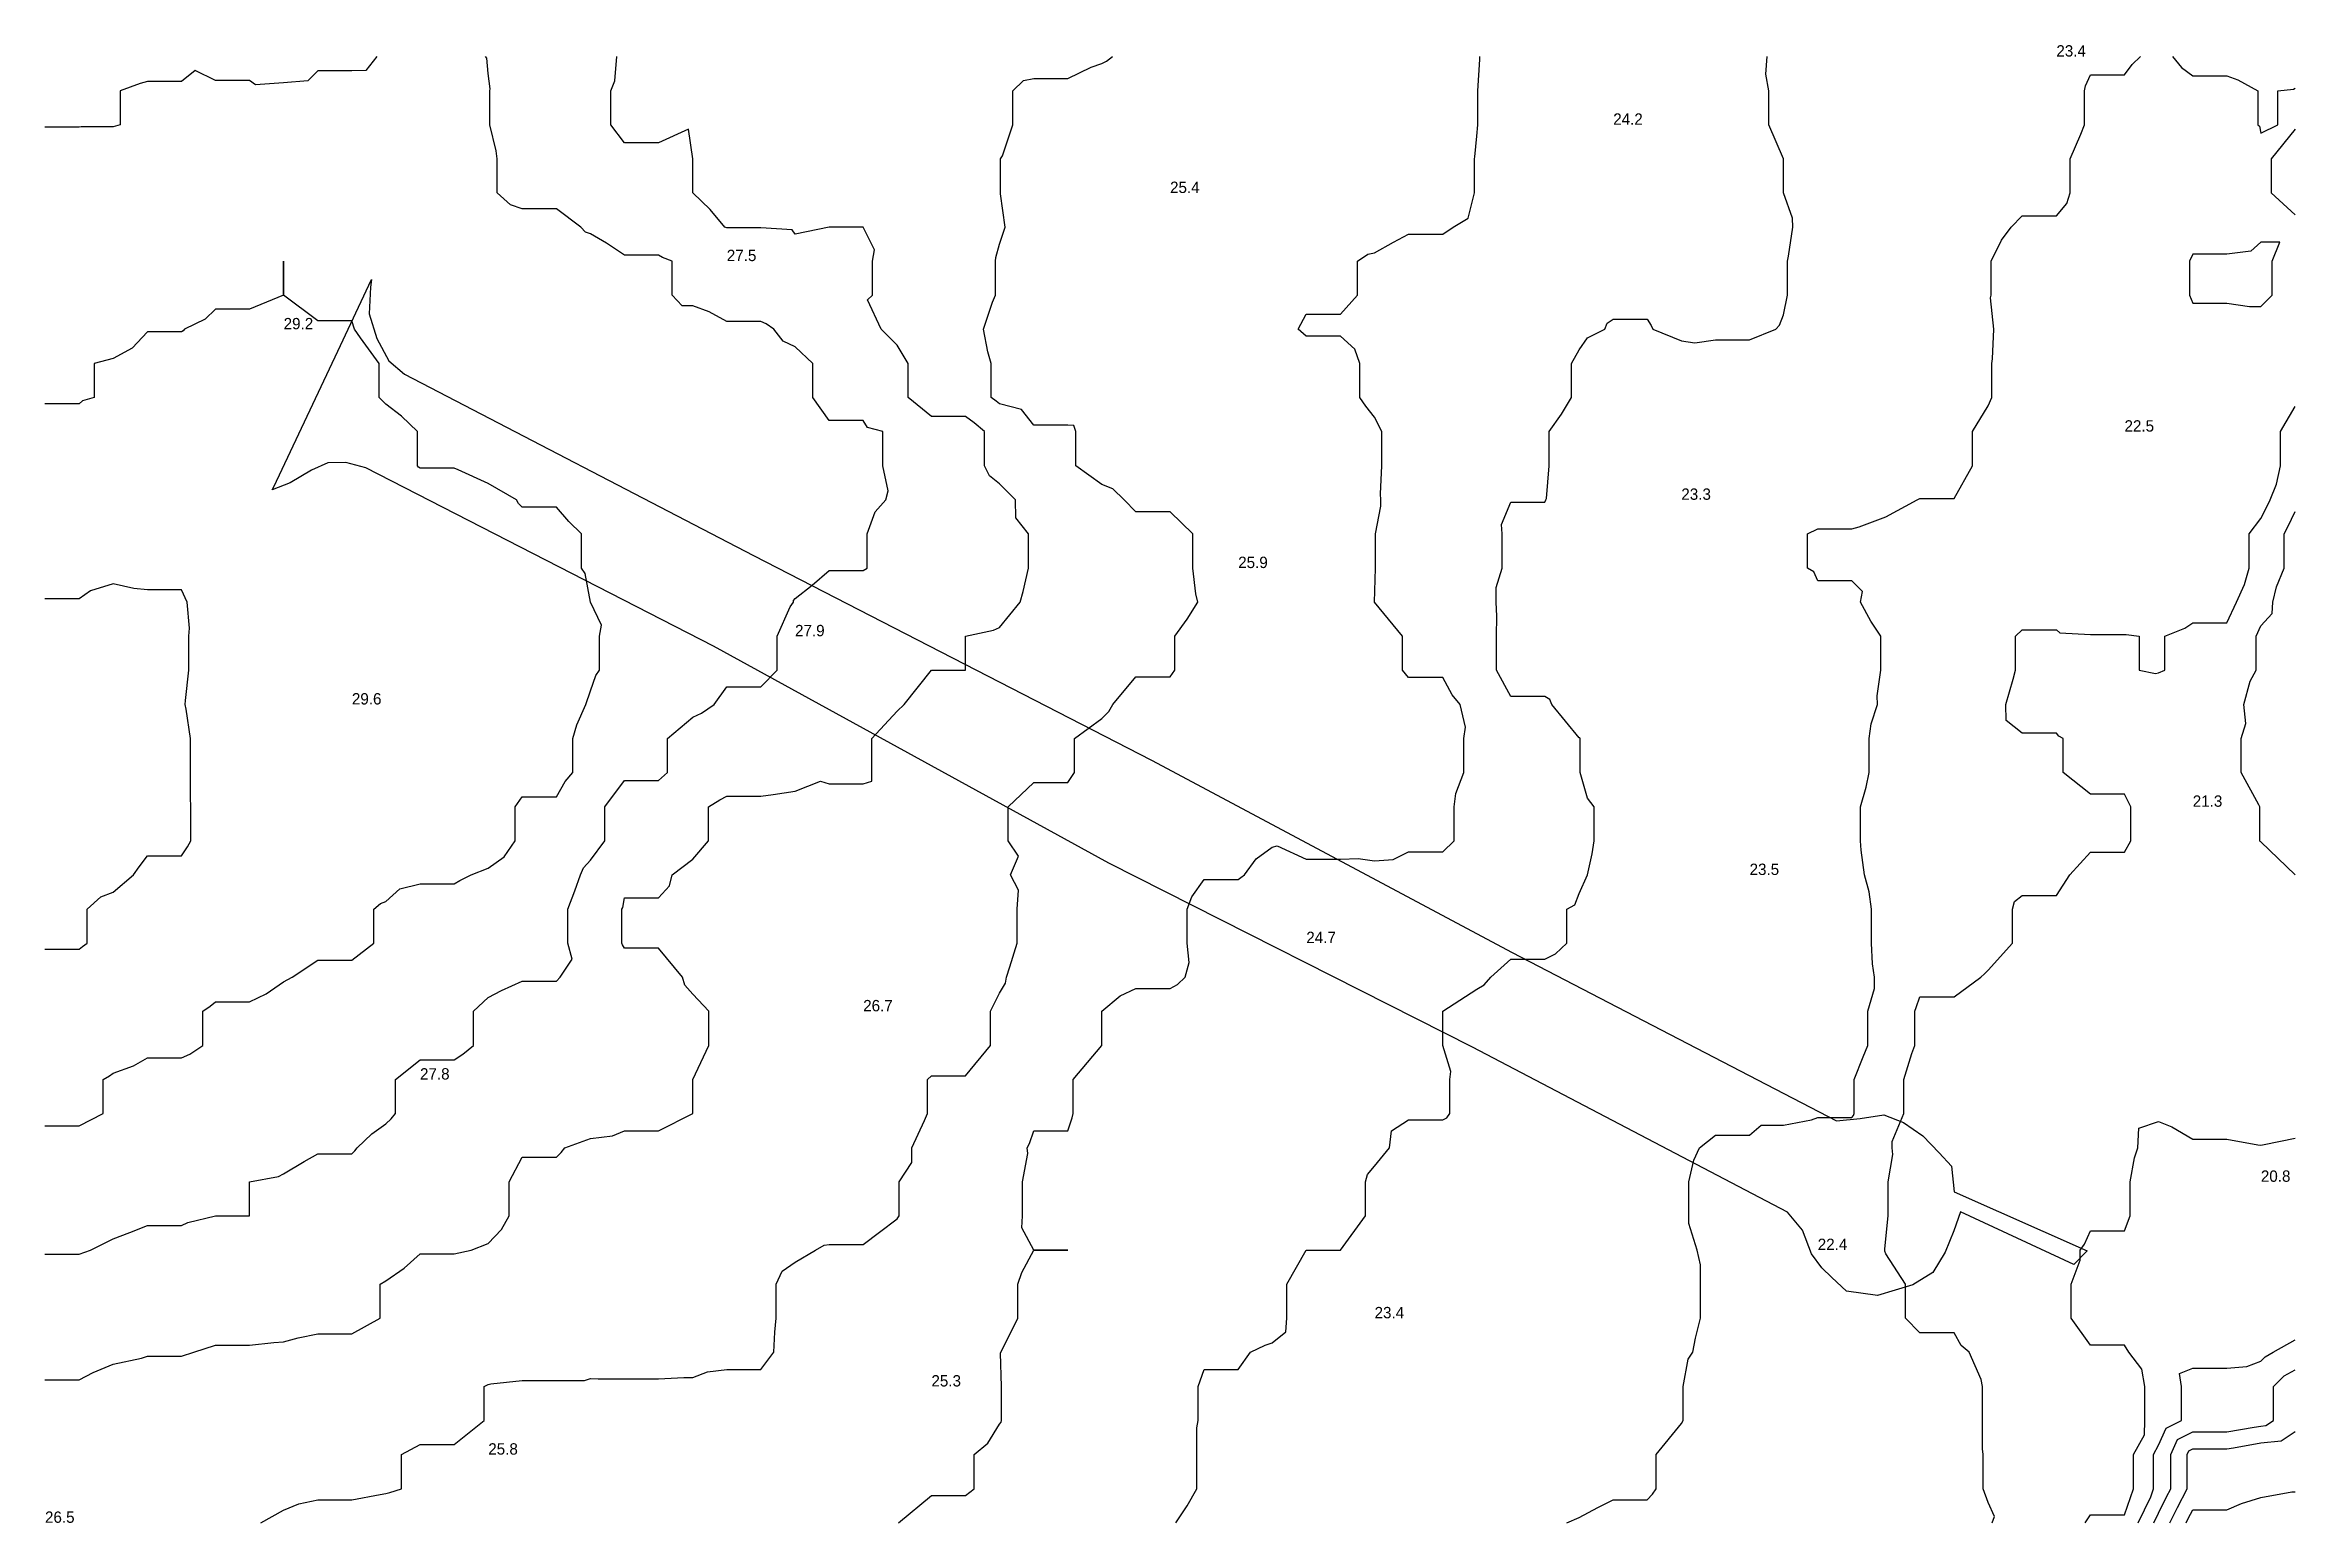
# Model space of a CAD drawing. Extents: x 0 to 198, y 0 to 130.
import ezdxf

# ---------------------------------------------------------------- set-up
doc = ezdxf.new("R2010")
doc.units = 0
for name, color, linetype in [('CONTOURS_MAJEURES', 3, 'CONTINUOUS'), ('CONTOURS_MINEURES', 8, 'CONTINUOUS'), ('PARCELLE', 4, 'CONTINUOUS'), ('POINTS_COTES', 7, 'CONTINUOUS')]:
    doc.layers.add(name, color=color, linetype=linetype)

msp = doc.modelspace()

# ---------------------------------------------------------------- linework, layer by layer
at = {"layer": 'CONTOURS_MAJEURES'}
for points in [[(75.12, 0.001), (78.003, 2.398), (78.602, 2.398), (80.996, 2.398), (81.779, 2.997), (81.779, 5.219), (81.779, 6.003), (82.978, 7.022), (83.999, 8.684), (84.139, 8.86), (84.171, 8.999), (84.171, 9.17), (84.171, 11.995), (84.087, 14.913), (84.115, 15.001), (84.23, 15.232), (85.616, 17.997), (85.616, 19.385), (85.616, 21.004), (85.973, 22.031), (87.002, 23.999), (89.995, 23.999), (87.002, 23.999), (85.973, 25.968), (86.028, 26.995), (86.028, 29.027), (86.028, 30.002), (86.502, 32.498), (86.425, 32.997), (86.627, 33.373), (87.002, 34.501), (88.499, 34.501), (89.995, 34.501), (90.38, 35.619), (90.479, 36.004), (90.479, 38.516), (90.479, 39), (92.998, 41.995), (92.998, 45.002), (94.628, 46.371), (96.001, 46.999), (98.003, 46.999), (99.004, 46.999), (99.651, 47.35), (100.334, 47.998), (100.696, 49.305), (100.501, 51.004), (100.501, 52.502), (100.501, 54), (100.916, 55.082), (101.997, 56.596), (104.6, 56.596), (105, 56.596), (105.231, 56.765), (105.546, 56.996), (106.581, 58.42), (108.003, 59.456), (108.431, 59.573), (110.996, 58.383), (112.382, 58.383), (113.999, 58.383), (115.556, 58.443), (117.002, 58.256), (118.634, 58.362), (119.995, 59.046), (120.95, 59.046), (122.998, 59.046), (123.999, 60.002), (123.999, 61.001), (123.999, 62.998), (124.166, 64.167), (124.862, 66.005), (124.862, 67.141), (124.862, 69), (125, 69.999), (124.534, 71.996), (123.834, 72.833), (122.998, 74.358), (122.354, 74.358), (119.995, 74.358), (119.467, 75.002), (119.467, 75.531), (119.467, 77.998), (117.002, 81.005), (117.096, 84), (117.096, 84.094), (117.096, 86.996), (117.553, 89.449), (117.539, 90.003), (117.526, 90.527), (117.643, 92.998), (117.643, 93.643), (117.643, 96.005), (117.002, 97.289), (116.235, 98.236), (115.715, 99.001), (115.715, 100.285), (115.715, 101.996), (115.264, 103.262), (113.999, 104.402), (111.596, 104.402), (110.996, 104.402), (110.292, 105.003), (110.996, 106.334), (112.664, 106.334), (113.999, 106.334), (115.501, 107.999), (115.501, 109.502), (115.501, 111.005), (116.402, 111.604), (117.002, 111.719), (118.665, 112.67), (119.995, 113.37), (120.627, 113.37), (122.998, 113.37), (123.922, 114.001), (125.229, 114.771), (125.787, 116.997), (125.787, 119.789), (125.787, 120.003), (125.839, 120.165), (126.001, 122), (126.098, 122.999), (126.098, 125.898), (126.098, 125.995), (126.274, 128.728), (126.274, 129.001)], [(-0.005, 50.458), (2.452, 50.458), (2.998, 50.458), (3.291, 50.711), (3.705, 51.004), (3.705, 51.709), (3.705, 54), (4.917, 55.082), (6.001, 55.498), (7.776, 56.996), (8.274, 57.727), (9.005, 58.687), (10.688, 58.687), (11.997, 58.687), (12.523, 59.476), (12.838, 60.002), (12.838, 62.159), (12.838, 62.998), (12.806, 63.807), (12.806, 66.005), (12.806, 66.811), (12.806, 69), (12.407, 71.587), (12.331, 71.996), (12.358, 72.357), (12.641, 75.002), (12.641, 77.356), (12.641, 77.998), (12.718, 78.72), (12.519, 81.005), (11.997, 82.094), (10.093, 82.094), (9.005, 82.094), (7.803, 82.203), (6.001, 82.618), (3.999, 82.003), (2.998, 81.295), (0.286, 81.295), (-0.005, 81.295)], [(184.193, 0.001), (185.304, 2.301), (185.547, 2.997), (185.547, 3.451), (185.547, 6.003), (186.001, 6.841), (186.672, 8.33), (188.013, 8.999), (188.013, 11.006), (188.013, 11.995), (187.852, 13.148), (189.004, 13.621), (190.623, 13.621), (191.997, 13.621), (193.766, 13.766), (195, 14.233), (195.384, 14.617), (196.096, 15.001), (198.003, 16.111)]]:
    msp.add_lwpolyline(points, dxfattribs=at)
at = {"layer": 'CONTOURS_MINEURES'}
for points in [[(-0.005, 12.579), (2.414, 12.579), (2.998, 12.579), (4.235, 13.233), (6.001, 13.965), (8.482, 14.478), (9.005, 14.658), (9.347, 14.658), (11.997, 14.658), (13.089, 15.001), (15, 15.618), (17.385, 15.618), (18.004, 15.618), (20.13, 15.869), (20.996, 15.917), (22.267, 16.269), (23.999, 16.635), (25.364, 16.635), (27.002, 16.635), (29.496, 17.997), (29.496, 18.498), (29.496, 21.004), (29.995, 21.285), (31.608, 22.391), (32.998, 23.678), (33.32, 23.678), (36.001, 23.678), (37.503, 23.999), (39.005, 24.561), (40.183, 25.815), (40.857, 26.995), (40.857, 28.856), (40.857, 30.002), (41.997, 32.18), (42.816, 32.18), (45, 32.18), (45.41, 32.589), (45.751, 32.997), (48.003, 33.817), (49.945, 34.054), (50.996, 34.501), (52.498, 34.501), (53.999, 34.501), (57.002, 36.004), (57.002, 39), (58.427, 41.995), (58.427, 43.427), (58.427, 45.002), (57.002, 46.5), (56.304, 47.301), (56.092, 47.998), (53.999, 50.559), (53.554, 50.559), (50.996, 50.559), (50.83, 50.837), (50.747, 51.004), (50.747, 51.254), (50.747, 54), (50.846, 54.15), (50.996, 54.998), (51.997, 54.998), (53.999, 54.998), (54.96, 56.037), (55.2, 56.996), (57.002, 58.383), (58.399, 60.002), (58.399, 61.4), (58.399, 62.998), (59.389, 63.607), (59.995, 63.923), (62.074, 63.923), (62.998, 63.923), (64.066, 64.067), (66.001, 64.359), (68.254, 65.253), (69.004, 65.002), (70.002, 65.002), (71.997, 65.002), (72.748, 65.253), (72.748, 66.005), (72.748, 68.251), (72.748, 69), (75, 71.397), (75.601, 71.996), (78.003, 75.002), (80.996, 75.002), (80.996, 77.998), (83.46, 78.538), (83.999, 78.778), (85.819, 81.005), (86.073, 81.932), (86.561, 84), (86.561, 86.556), (86.561, 86.996), (85.427, 88.425), (85.401, 90.003), (83.999, 91.424), (83.104, 92.105), (82.688, 92.998), (82.688, 94.311), (82.688, 96.005), (81.766, 96.773), (80.996, 97.336), (79.333, 97.336), (78.003, 97.336), (75.946, 99.001), (75.946, 99.945), (75.946, 101.996), (75, 103.605), (73.57, 105.003), (72.389, 107.608), (72.816, 107.999), (72.816, 108.819), (72.816, 111.005), (72.998, 112.004), (71.997, 114.001), (69.004, 114.001), (66.001, 113.37), (65.761, 113.761), (62.998, 113.937), (60.059, 113.937), (59.995, 113.937), (59.837, 114.001), (58.541, 115.542), (57.002, 116.997), (57.002, 120.003), (56.627, 122.625), (53.999, 121.401), (52.397, 121.401), (50.996, 121.401), (49.799, 122.999), (49.799, 124.796), (49.799, 125.995), (50.141, 126.854), (50.305, 129.001)], [(-0.005, 23.634), (2.632, 23.634), (2.998, 23.634), (3.999, 23.999), (6.001, 24.998), (7.466, 25.534), (9.005, 26.169), (11.172, 26.169), (11.997, 26.169), (12.569, 26.424), (15, 26.995), (18.004, 26.995), (18.004, 30.002), (20.536, 30.463), (20.996, 30.693), (22.798, 31.799), (23.999, 32.453), (26.456, 32.453), (27.002, 32.453), (27.275, 32.725), (27.481, 32.997), (28.763, 34.235), (29.995, 35.102), (30.453, 35.545), (30.84, 36.004), (30.84, 36.847), (30.84, 39), (32.998, 40.722), (34.275, 40.722), (36.001, 40.722), (36.752, 41.246), (37.703, 41.995), (37.703, 43.298), (37.703, 45.002), (39.005, 46.219), (40.165, 46.836), (41.997, 47.645), (44.647, 47.645), (45, 47.645), (45.334, 47.998), (46.402, 49.601), (46.001, 51.004), (46.001, 52.003), (46.001, 54), (46.617, 55.613), (47.124, 56.996), (47.371, 57.629), (48.003, 58.308), (49.257, 60.002), (49.257, 61.743), (49.257, 62.998), (50.996, 65.307), (51.693, 65.307), (53.999, 65.307), (54.78, 66.005), (54.78, 68.221), (54.78, 69), (57.002, 70.879), (57.768, 71.229), (58.883, 71.996), (59.995, 73.559), (61.436, 73.559), (62.998, 73.559), (64.44, 75.002), (64.44, 76.56), (64.44, 77.998), (65.572, 80.575), (65.873, 81.005), (65.862, 81.144), (66.001, 81.32), (67.503, 82.503), (69.004, 83.779), (69.226, 83.779), (71.997, 83.779), (72.35, 84), (72.35, 86.644), (72.35, 86.996), (73.042, 88.957), (73.999, 90.003), (74.199, 90.802), (73.736, 92.998), (73.736, 94.739), (73.736, 96.005), (72.372, 96.38), (71.997, 96.974), (69.973, 96.974), (69.004, 96.974), (67.565, 99.001), (67.565, 100.561), (67.565, 101.996), (66.001, 103.47), (64.946, 103.947), (64.142, 105.003), (63.474, 105.478), (62.998, 105.688), (60.681, 105.688), (59.995, 105.688), (58.45, 106.549), (57.002, 107.063), (56.064, 107.063), (55.2, 107.999), (55.2, 109.201), (55.2, 111.005), (54.326, 111.331), (53.999, 111.513), (53.49, 111.513), (50.996, 111.513), (49.421, 112.582), (48.003, 113.402), (47.553, 113.552), (47.159, 114.001), (45, 115.603), (43.603, 115.603), (41.997, 115.603), (40.947, 115.946), (39.78, 116.997), (39.78, 117.776), (39.78, 120.003), (39.703, 120.702), (39.129, 122.999), (39.129, 123.124), (39.129, 125.995), (39.162, 126.153), (39.005, 127.498), (38.868, 128.865), (38.754, 129.001)], [(29.197, 129.001), (28.222, 127.776), (27.002, 127.753), (25.756, 127.753), (23.999, 127.753), (23.137, 126.858), (20.996, 126.686), (18.518, 126.512), (18.004, 126.885), (17.114, 126.885), (15, 126.885), (13.221, 127.776), (11.997, 126.796), (9.803, 126.796), (9.005, 126.796), (8.372, 126.628), (6.602, 125.995), (6.602, 123.598), (6.602, 122.999), (6.001, 122.823), (3.175, 122.823), (2.998, 122.799), (0.195, 122.799), (-0.005, 122.799)], [(19.001, 0.001), (20.996, 1.124), (22.331, 1.665), (23.999, 2.025), (24.973, 2.025), (27.002, 2.025), (29.496, 2.497), (29.995, 2.592), (30.329, 2.664), (31.36, 2.997), (31.36, 4.637), (31.36, 6.003), (32.998, 6.902), (33.899, 6.902), (36.001, 6.902), (38.629, 8.999), (38.629, 9.374), (38.629, 11.995), (39.005, 12.157), (39.244, 12.235), (41.997, 12.532), (44.464, 12.532), (45, 12.532), (47.467, 12.532), (48.003, 12.711), (48.684, 12.678), (50.996, 12.678), (51.679, 12.678), (53.999, 12.678), (56.219, 12.779), (57.002, 12.779), (58.285, 13.283), (59.995, 13.498), (61.496, 13.498), (62.998, 13.498), (64.142, 15.001), (64.227, 16.772), (64.35, 17.997), (64.35, 19.35), (64.35, 21.004), (64.862, 22.14), (66.001, 22.942), (67.803, 23.999), (68.56, 24.443), (69.004, 24.479), (69.483, 24.479), (71.997, 24.479), (73.43, 25.565), (75, 26.755), (75.177, 26.995), (75.177, 29.825), (75.177, 30.002), (76.287, 31.713), (76.287, 32.997), (77.403, 35.403), (77.65, 36.004), (77.65, 36.356), (77.65, 39), (78.003, 39.326), (80.669, 39.326), (80.996, 39.326), (83.192, 41.995), (83.192, 44.194), (83.192, 45.002), (83.999, 46.588), (84.527, 47.471), (84.623, 47.998), (84.906, 48.905), (85.559, 51.004), (85.559, 52.56), (85.559, 54), (85.668, 55.664), (84.958, 56.996), (85.668, 58.666), (84.75, 60.002), (84.75, 62.249), (84.75, 62.998), (87.002, 65.12), (87.882, 65.12), (89.995, 65.12), (90.595, 66.005), (90.595, 68.401), (90.595, 69), (92.998, 70.762), (93.607, 71.388), (93.976, 71.996), (96.001, 74.418), (98.42, 74.418), (99.004, 74.418), (99.432, 75.002), (99.432, 77.57), (99.432, 77.998), (100.501, 79.501), (101.446, 81.005), (101.275, 81.728), (100.999, 84), (100.999, 85.998), (100.999, 86.996), (99.004, 88.942), (97.944, 88.942), (96.001, 88.942), (94.972, 90.003), (93.971, 90.973), (92.998, 91.354), (90.725, 92.998), (90.725, 93.73), (90.725, 96.005), (90.525, 96.534), (89.995, 96.579), (89.422, 96.579), (87.002, 96.579), (85.936, 97.937), (83.999, 98.437), (83.691, 98.693), (83.271, 99.001), (83.271, 101.27), (83.271, 101.996), (82.977, 103.02), (82.574, 105.003), (83.383, 107.384), (83.629, 107.999), (83.629, 110.635), (83.629, 111.005), (83.674, 111.329), (83.999, 112.503), (84.48, 114.001), (84.069, 116.927), (84.09, 116.997), (84.09, 117.088), (84.09, 120.003), (84.249, 120.253), (85.167, 122.999), (85.167, 124.83), (85.167, 125.995), (86.109, 126.888), (87.002, 127.061), (88.064, 127.061), (89.995, 127.061), (92.06, 128.062), (92.998, 128.375), (93.415, 128.584), (93.937, 129.001)], [(75.12, 0.001), (78.003, 2.398), (78.602, 2.398), (80.996, 2.398), (81.779, 2.997), (81.779, 5.219), (81.779, 6.003), (82.978, 7.022), (83.999, 8.684), (84.139, 8.86), (84.171, 8.999), (84.171, 9.17), (84.171, 11.995), (84.087, 14.913), (84.115, 15.001), (84.23, 15.232), (85.616, 17.997), (85.616, 19.385), (85.616, 21.004), (85.973, 22.031), (87.002, 23.999), (89.995, 23.999), (87.002, 23.999), (85.973, 25.968), (86.028, 26.995), (86.028, 29.027), (86.028, 30.002), (86.502, 32.498), (86.425, 32.997), (86.627, 33.373), (87.002, 34.501), (88.499, 34.501), (89.995, 34.501), (90.38, 35.619), (90.479, 36.004), (90.479, 38.516), (90.479, 39), (92.998, 41.995), (92.998, 45.002), (94.628, 46.371), (96.001, 46.999), (98.003, 46.999), (99.004, 46.999), (99.651, 47.35), (100.334, 47.998), (100.696, 49.305), (100.501, 51.004), (100.501, 52.502), (100.501, 54), (100.916, 55.082), (101.997, 56.596), (104.6, 56.596), (105, 56.596), (105.231, 56.765), (105.546, 56.996), (106.581, 58.42), (108.003, 59.456), (108.431, 59.573), (110.996, 58.383), (112.382, 58.383), (113.999, 58.383), (115.556, 58.443), (117.002, 58.256), (118.634, 58.362), (119.995, 59.046), (120.95, 59.046), (122.998, 59.046), (123.999, 60.002), (123.999, 61.001), (123.999, 62.998), (124.166, 64.167), (124.862, 66.005), (124.862, 67.141), (124.862, 69), (125, 69.999), (124.534, 71.996), (123.834, 72.833), (122.998, 74.358), (122.354, 74.358), (119.995, 74.358), (119.467, 75.002), (119.467, 75.531), (119.467, 77.998), (117.002, 81.005), (117.096, 84), (117.096, 84.094), (117.096, 86.996), (117.553, 89.449), (117.539, 90.003), (117.526, 90.527), (117.643, 92.998), (117.643, 93.643), (117.643, 96.005), (117.002, 97.289), (116.235, 98.236), (115.715, 99.001), (115.715, 100.285), (115.715, 101.996), (115.264, 103.262), (113.999, 104.402), (111.596, 104.402), (110.996, 104.402), (110.292, 105.003), (110.996, 106.334), (112.664, 106.334), (113.999, 106.334), (115.501, 107.999), (115.501, 109.502), (115.501, 111.005), (116.402, 111.604), (117.002, 111.719), (118.665, 112.67), (119.995, 113.37), (120.627, 113.37), (122.998, 113.37), (123.922, 114.001), (125.229, 114.771), (125.787, 116.997), (125.787, 119.789), (125.787, 120.003), (125.839, 120.165), (126.001, 122), (126.098, 122.999), (126.098, 125.898), (126.098, 125.995), (126.274, 128.728), (126.274, 129.001)], [(99.503, 0.001), (100.501, 1.499), (101.367, 2.997), (101.367, 3.63), (101.367, 6.003), (101.367, 8.368), (101.476, 8.999), (101.476, 9.52), (101.476, 11.995), (101.997, 13.498), (103.499, 13.498), (105, 13.498), (106.092, 15.001), (107.385, 15.618), (108.003, 15.84), (109.2, 16.799), (109.286, 17.997), (109.286, 19.715), (109.286, 21.004), (110.996, 23.999), (113.999, 23.999), (116.201, 26.995), (116.201, 29.2), (116.201, 30.002), (116.37, 30.632), (117.002, 31.384), (118.311, 32.997), (118.498, 34.501), (119.995, 35.457), (122.452, 35.457), (122.998, 35.457), (123.362, 35.64), (123.63, 36.004), (123.63, 38.369), (123.63, 39), (123.705, 39.704), (122.998, 41.995), (122.998, 45.002), (126.001, 46.949), (126.658, 47.342), (127.238, 47.998), (129.004, 49.58), (130.422, 49.58), (131.997, 49.58), (132.929, 50.071), (133.927, 51.004), (133.927, 52.074), (133.927, 54), (134.615, 54.384), (135, 55.362), (135.751, 56.996), (136.139, 58.862), (136.321, 60.002), (136.321, 61.32), (136.321, 62.998), (135.751, 63.75), (135.088, 66.005), (135.088, 68.912), (135.088, 69), (135.063, 69.063), (135, 69.073), (132.597, 71.996), (132.432, 72.432), (131.997, 72.712), (129.717, 72.712), (129.004, 72.712), (127.723, 75.002), (127.723, 76.72), (127.723, 77.998), (127.77, 79.769), (127.717, 81.005), (127.717, 82.289), (128.226, 84), (128.226, 86.219), (128.226, 86.996), (128.163, 87.838), (129.004, 89.802), (131.797, 89.802), (131.997, 89.802), (132.08, 90.003), (132.127, 90.133), (132.357, 92.998), (132.357, 93.359), (132.357, 96.005), (133.464, 97.538), (134.333, 99.001), (134.333, 99.666), (134.333, 101.996), (135, 103.199), (135.751, 104.251), (137.252, 105.003), (137.473, 105.532), (138.003, 105.902), (140.098, 105.902), (140.996, 105.902), (141.329, 105.336), (141.496, 105.003), (143.999, 103.978), (145.184, 103.816), (147.002, 104.092), (147.912, 104.092), (150.005, 104.092), (152.307, 105.003), (152.624, 105.378), (152.998, 106.287), (153.341, 107.999), (153.341, 110.662), (153.341, 111.005), (153.427, 111.433), (153.817, 114.001), (153.77, 114.771), (152.998, 116.997), (152.998, 120.003), (151.697, 122.999), (151.697, 124.692), (151.697, 125.995), (151.446, 127.442), (151.553, 129.001)], [(133.908, 0.001), (135, 0.48), (136.66, 1.341), (138.003, 2.038), (140.038, 2.038), (140.996, 2.038), (141.467, 2.527), (141.797, 2.997), (141.797, 3.799), (141.797, 6.003), (143.999, 8.749), (144.145, 8.999), (144.145, 11.849), (144.145, 11.995), (144.612, 14.388), (145, 15.001), (145.25, 16.25), (145.688, 17.997), (145.688, 19.312), (145.688, 21.004), (145.688, 22.689), (145.385, 23.999), (144.666, 26.329), (144.666, 26.995), (144.666, 27.663), (144.666, 30.002), (145.091, 31.908), (145.601, 32.997), (147.002, 34.105), (148.899, 34.105), (150.005, 34.105), (151.031, 34.973), (152.998, 34.973), (155.465, 35.467), (156.001, 35.662), (158.663, 35.662), (159.004, 35.662), (159.157, 35.851), (159.218, 36.004), (159.218, 36.218), (159.218, 39), (159.991, 41.007), (160.412, 41.995), (160.412, 43.587), (160.412, 45.002), (160.999, 46.999), (160.999, 47.998), (160.829, 49.171), (160.744, 51.004), (160.744, 52.258), (160.744, 54), (160.531, 55.528), (160.107, 56.996), (159.82, 59.182), (159.752, 60.002), (159.752, 62.249), (159.752, 62.998), (160.278, 64.725), (160.539, 66.005), (160.539, 67.541), (160.539, 69), (160.705, 70.294), (161.271, 71.996), (161.224, 72.772), (161.553, 75.002), (161.553, 77.554), (161.553, 77.998), (160.667, 79.334), (159.752, 81.005), (159.939, 81.941), (159.004, 82.877), (157.127, 82.877), (156.001, 82.877), (155.655, 83.655), (155.1, 84), (155.1, 86.097), (155.1, 86.996), (156.001, 87.447), (158.554, 87.447), (159.004, 87.447), (159.645, 87.64), (161.997, 88.499), (164.75, 90.003), (164.919, 90.084), (165, 90.133), (165.131, 90.133), (168.003, 90.133), (169.609, 92.998), (169.609, 94.392), (169.609, 96.005), (170.996, 98.282), (171.329, 99.001), (171.329, 101.664), (171.329, 101.996), (171.396, 102.397), (171.507, 105.003), (171.21, 107.785), (171.269, 107.999), (171.269, 108.272), (171.269, 111.005), (172.16, 112.839), (173.034, 114.001), (173.999, 115), (175, 115), (177.002, 115), (177.918, 116.083), (178.231, 116.997), (178.231, 118.773), (178.231, 120.003), (179.164, 122.16), (179.466, 122.999), (179.466, 123.537), (179.466, 125.995), (179.567, 126.433), (180.005, 127.398), (181.402, 127.398), (182.998, 127.398), (183.684, 128.314), (184.411, 129.001)], [(187.23, 129.001), (188.028, 128.024), (189.004, 127.302), (190.696, 127.302), (191.997, 127.302), (192.965, 126.964), (194.727, 125.995), (194.727, 125.722), (194.727, 122.999), (194.875, 122.874), (195, 122.25), (196.501, 122.999), (196.501, 124.497), (196.501, 125.995), (197.867, 126.131), (198.003, 126.209)], [(198.003, 122.625), (195.901, 120.003), (195.901, 117.899), (195.901, 116.997), (198.003, 115.09)], [(-0.005, 34.916), (1.081, 34.916), (2.998, 34.916), (5.126, 36.004), (5.126, 38.126), (5.126, 39), (5.662, 39.338), (6.001, 39.551), (7.792, 40.209), (9.005, 40.906), (10.909, 40.906), (11.997, 40.906), (12.748, 41.246), (13.894, 41.995), (13.894, 43.894), (13.894, 45.002), (14.543, 45.458), (15, 45.841), (15.841, 45.841), (18.004, 45.841), (19.459, 46.54), (20.996, 47.589), (21.747, 47.998), (23.999, 49.501), (25.501, 49.501), (27.002, 49.501), (28.926, 51.004), (28.926, 52.93), (28.926, 54), (29.512, 54.483), (29.995, 54.651), (31.224, 55.77), (32.998, 56.225), (35.229, 56.225), (36.001, 56.225), (36.493, 56.505), (37.503, 56.996), (39.005, 57.584), (40.406, 58.594), (41.36, 60.002), (41.36, 62.36), (41.36, 62.998), (41.997, 63.882), (44.117, 63.882), (45, 63.882), (45.775, 65.229), (46.442, 66.005), (46.442, 67.442), (46.442, 69), (46.802, 70.198), (47.603, 71.996), (48.003, 73.198), (48.46, 74.544), (48.796, 75.002), (48.796, 75.795), (48.796, 77.998), (48.965, 78.965), (48.003, 81.005), (47.523, 83.521), (47.203, 84), (47.203, 84.799), (47.203, 86.996), (46.101, 88.099), (45, 89.358), (42.641, 89.358), (41.997, 89.358), (41.665, 89.669), (41.498, 90.003), (39.005, 91.452), (36.355, 92.646), (36.001, 92.799), (35.801, 92.799), (32.998, 92.799), (32.862, 92.862), (32.776, 92.998), (32.776, 93.221), (32.776, 96.005), (31.36, 97.367), (29.995, 98.421), (29.396, 99.001), (29.396, 101.397), (29.396, 101.996), (27.751, 104.251), (27.224, 105.003), (27.002, 105.752), (24.75, 105.752), (23.999, 105.752), (20.996, 107.999), (20.996, 111.005), (20.996, 107.999), (18.004, 106.782), (16.22, 106.782), (15, 106.782), (14.095, 105.906), (12.283, 105.003), (12.14, 104.86), (11.997, 104.772), (11.767, 104.772), (9.005, 104.772), (7.67, 103.333), (6.001, 102.426), (4.333, 101.996), (4.333, 100.665), (4.333, 99.001), (3.284, 98.715), (2.998, 98.456), (0.541, 98.456), (-0.005, 98.456)], [(196.001, 111.005), (196.668, 112.67), (195, 112.67), (194.117, 111.886), (191.997, 111.604), (191.398, 111.604), (189.004, 111.604), (188.704, 111.005), (188.704, 110.705), (188.704, 107.999), (189.004, 107.307), (189.695, 107.307), (191.997, 107.307), (193.999, 107), (195, 107), (196.001, 107.999), (196.001, 110.003), (196.001, 111.005)], [(171.356, 0.001), (171.559, 0.563), (170.996, 1.798), (170.568, 2.997), (170.568, 5.574), (170.568, 6.003), (170.497, 6.503), (170.497, 8.999), (170.497, 11.495), (170.497, 11.995), (170.397, 12.596), (169.333, 15.001), (168.617, 15.616), (168.003, 16.713), (166.287, 16.713), (165, 16.713), (163.713, 17.997), (163.713, 19.286), (163.713, 21.004), (161.997, 23.666), (161.9, 23.903), (161.916, 23.999), (161.911, 24.085), (161.997, 24.998), (162.197, 26.995), (162.197, 29.801), (162.197, 30.002), (162.597, 32.398), (162.55, 32.997), (162.55, 33.551), (163.589, 36.004), (163.589, 37.593), (163.589, 39), (164.282, 41.279), (164.559, 41.995), (164.559, 44.561), (164.559, 45.002), (164.652, 45.349), (165, 46.269), (166.271, 46.269), (168.003, 46.269), (170.366, 47.998), (170.689, 48.306), (170.996, 48.631), (173.141, 51.004), (173.141, 53.144), (173.141, 54), (173.331, 54.666), (173.999, 55.198), (175.801, 55.198), (177.002, 55.198), (178.177, 56.996), (180.005, 59), (181.003, 59), (182.998, 59), (183.551, 60.002), (183.551, 60.554), (183.551, 62.998), (182.998, 64.106), (181.895, 64.106), (180.005, 64.106), (177.603, 66.005), (177.603, 66.604), (177.603, 69), (177.212, 69.209), (177.002, 69.473), (176.528, 69.473), (173.999, 69.473), (172.586, 70.586), (172.543, 71.996), (173.215, 74.218), (173.418, 75.002), (173.418, 75.582), (173.418, 77.998), (173.999, 78.562), (174.562, 78.562), (177.002, 78.562), (177.313, 78.309), (180.005, 78.162), (182.835, 78.162), (182.998, 78.162), (183.143, 78.144), (184.285, 77.998), (184.285, 76.714), (184.285, 75.002), (185.728, 74.729), (186.001, 74.771), (186.547, 75.002), (186.547, 77.453), (186.547, 77.998), (188.302, 78.701), (189.004, 79.175), (190.826, 79.175), (191.997, 79.175), (192.846, 81.005), (193.554, 82.558), (193.972, 84), (193.972, 85.971), (193.972, 86.996), (195, 88.368), (195.561, 89.441), (195.824, 90.003), (196.389, 91.389), (196.731, 92.998), (196.731, 94.272), (196.731, 96.005), (198.003, 98.206)], [(198.003, 56.996), (195, 59.902), (194.94, 59.942), (194.896, 60.002), (194.896, 62.895), (194.896, 62.998), (194.823, 63.175), (193.261, 66.005), (193.261, 67.739), (193.261, 69), (193.678, 70.318), (193.498, 71.996), (194.048, 74.049), (194.589, 75.002), (194.589, 75.412), (194.589, 77.998), (195, 78.929), (195.99, 80.014), (196.049, 81.005), (196.361, 82.362), (197.039, 84), (197.039, 84.962), (197.039, 86.996), (197.37, 87.63), (198.003, 88.982)], [(-0.005, 50.458), (2.452, 50.458), (2.998, 50.458), (3.291, 50.711), (3.705, 51.004), (3.705, 51.709), (3.705, 54), (4.917, 55.082), (6.001, 55.498), (7.776, 56.996), (8.274, 57.727), (9.005, 58.687), (10.688, 58.687), (11.997, 58.687), (12.523, 59.476), (12.838, 60.002), (12.838, 62.159), (12.838, 62.998), (12.806, 63.807), (12.806, 66.005), (12.806, 66.811), (12.806, 69), (12.407, 71.587), (12.331, 71.996), (12.358, 72.357), (12.641, 75.002), (12.641, 77.356), (12.641, 77.998), (12.718, 78.72), (12.519, 81.005), (11.997, 82.094), (10.093, 82.094), (9.005, 82.094), (7.803, 82.203), (6.001, 82.618), (3.999, 82.003), (2.998, 81.295), (0.286, 81.295), (-0.005, 81.295)], [(179.548, 0.001), (180.005, 0.7), (182.3, 0.7), (182.998, 0.7), (183.801, 2.997), (183.801, 5.199), (183.801, 6.003), (184.746, 7.748), (184.777, 8.999), (184.777, 10.22), (184.777, 11.995), (184.515, 13.514), (183.387, 15.001), (182.998, 15.618), (180.621, 15.618), (180.005, 15.618), (178.316, 17.997), (178.316, 19.688), (178.316, 21.004), (179.104, 23.101), (179.104, 23.999), (179.475, 24.528), (180.005, 25.684), (181.314, 25.684), (182.998, 25.684), (183.487, 26.995), (183.487, 29.512), (183.487, 30.002), (183.881, 32.116), (184.183, 32.997), (184.274, 34.726), (186.001, 35.302), (187.169, 34.835), (189.004, 33.766), (189.77, 33.766), (191.997, 33.766), (194.742, 33.255), (195, 33.223), (195.29, 33.288), (198.003, 33.845)], [(184.193, 0.001), (185.304, 2.301), (185.547, 2.997), (185.547, 3.451), (185.547, 6.003), (186.001, 6.841), (186.672, 8.33), (188.013, 8.999), (188.013, 11.006), (188.013, 11.995), (187.852, 13.148), (189.004, 13.621), (190.623, 13.621), (191.997, 13.621), (193.766, 13.766), (195, 14.233), (195.384, 14.617), (196.096, 15.001), (198.003, 16.111)], [(185.584, 0.001), (186.001, 0.865), (186.706, 2.293), (187.075, 2.997), (187.075, 4.072), (187.075, 6.003), (187.673, 7.331), (189.004, 7.996), (190.994, 7.996), (191.997, 7.996), (194.403, 8.404), (195, 8.512), (195.442, 8.558), (196.101, 8.999), (196.101, 10.097), (196.101, 11.995), (197.052, 12.947), (198.003, 13.459)], [(186.997, 0.001), (187.66, 1.342), (188.525, 2.997), (188.525, 5.524), (188.525, 6.003), (188.674, 6.333), (189.004, 6.498), (189.498, 6.498), (191.997, 6.498), (192.594, 6.599), (195, 7.036), (196.783, 7.22), (198.003, 8.038)], [(188.421, 0.001), (188.613, 0.391), (189.004, 1.138), (190.14, 1.138), (191.997, 1.138), (193.303, 1.693), (195, 2.229), (197.722, 2.716), (198.003, 2.724)]]:
    msp.add_lwpolyline(points, dxfattribs=at)
at = {"layer": 'PARCELLE'}
msp.add_lwpolyline([(58.812, 77.129), (28.242, 92.814), (26.466, 93.286), (24.886, 93.246), (23.462, 92.607), (21.565, 91.501), (20, 90.872), (20.133, 91.151), (25.753, 103.091), (28.717, 109.395), (28.652, 108.716), (28.525, 106.379), (29.211, 104.186), (30.268, 102.241), (31.629, 101.062), (62.346, 85.117), (97.379, 67.103), (129.109, 50.182), (157.653, 35.381), (159.735, 35.566), (161.827, 35.901), (163.552, 35.22), (165.264, 34.04), (166.674, 32.551), (167.785, 31.375), (168.019, 29.135), (179.712, 23.93), (178.544, 22.739), (168.558, 27.353), (167.986, 25.678), (167.203, 23.806), (166.121, 22.035), (164.383, 20.937), (161.268, 20), (158.531, 20.378), (157.249, 21.576), (156.355, 22.432), (155.454, 23.667), (154.658, 25.75), (153.349, 27.338), (125.622, 41.834), (93.626, 58.038), (58.812, 77.129)], close=True, dxfattribs=at)

# ---------------------------------------------------------------- texts
at = {"layer": 'POINTS_COTES'}
for s, p in [('23.4', (177.002, 129.001)), ('24.2', (138.003, 122.999)), ('25.4', (99.004, 116.997)), ('27.5', (59.995, 111.005)), ('29.2', (20.996, 105.003)), ('22.5', (182.998, 96.005)), ('23.3', (143.999, 90.003)), ('25.9', (105, 84)), ('27.9', (66.001, 77.998)), ('29.6', (27.002, 71.996)), ('21.3', (189.004, 62.998)), ('23.5', (150.005, 56.996)), ('24.7', (110.996, 51.004)), ('26.7', (71.997, 45.002)), ('27.8', (32.998, 39)), ('20.8', (195, 30.002)), ('22.4', (156.001, 23.999)), ('23.4', (117.002, 17.997)), ('25.3', (78.003, 11.995)), ('25.8', (39.005, 6.003)), ('26.5', (-0.005, 0.001))]:
    msp.add_text(s, height=1, dxfattribs=at).set_placement(p)

doc.saveas('drawing.dxf')
